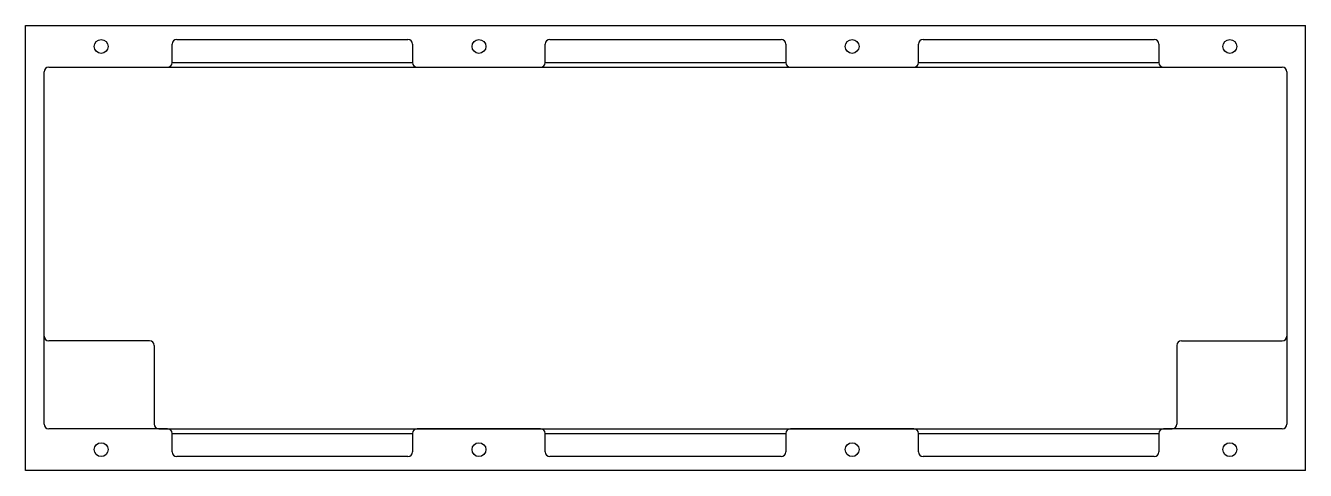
# Model space of a CAD drawing. Header units: millimetres. Extents: x 2 to 279, y 4 to 100.
import ezdxf

# ---------------------------------------------------------------- set-up
doc = ezdxf.new("R2010")
doc.units = ezdxf.units.MM

msp = doc.modelspace()

# ---------------------------------------------------------------- linework, layer by layer
for p, q in [((2.42, 3.77), (2.42, 99.97)), ((2.42, 99.97), (279.12, 99.97)), ((279.12, 3.77), (279.12, 99.97)), ((35.1, 96.97), (85.1, 96.97)), ((115.77, 96.97), (165.77, 96.97)), ((196.45, 96.97), (246.45, 96.97)), ((34.1, 91.97), (34.1, 95.97)), ((86.1, 95.97), (86.1, 91.97)), ((114.77, 91.97), (114.77, 95.97)), ((166.77, 95.97), (166.77, 91.97)), ((195.45, 91.97), (195.45, 95.97)), ((247.45, 95.97), (247.45, 91.97)), ((34.1, 91.97), (86.1, 91.97)), ((114.77, 91.97), (166.77, 91.97)), ((195.45, 91.97), (247.45, 91.97)), ((6.42, 13.77), (6.42, 89.97)), ((7.42, 90.97), (33.1, 90.97)), ((7.42, 90.97), (274.12, 90.97)), ((87.1, 90.97), (113.77, 90.97)), ((167.77, 90.97), (194.45, 90.97)), ((248.45, 90.97), (274.12, 90.97)), ((275.12, 89.97), (275.12, 13.77)), ((29.24, 31.82), (7.42, 31.82)), ((30.24, 30.82), (30.24, 13.77)), ((251.31, 30.82), (251.31, 13.77)), ((252.31, 31.82), (274.12, 31.82)), ((33.1, 12.77), (7.42, 12.77)), ((31.24, 12.77), (250.31, 12.77)), ((34.1, 7.77), (34.1, 11.77)), ((34.1, 11.77), (86.1, 11.77)), ((86.1, 11.77), (86.1, 7.77)), ((113.77, 12.77), (87.1, 12.77)), ((114.77, 7.77), (114.77, 11.77)), ((114.77, 11.77), (166.77, 11.77)), ((166.77, 11.77), (166.77, 7.77)), ((194.45, 12.77), (167.77, 12.77)), ((195.45, 7.77), (195.45, 11.77)), ((195.45, 11.77), (247.45, 11.77)), ((247.45, 11.77), (247.45, 7.77)), ((274.12, 12.77), (248.45, 12.77)), ((85.1, 6.77), (35.1, 6.77)), ((165.77, 6.77), (115.77, 6.77)), ((246.45, 6.77), (196.45, 6.77)), ((279.12, 3.77), (2.42, 3.77))]:
    msp.add_line(p, q)
for centre in [(18.76, 95.47), (100.44, 95.47), (181.11, 95.47), (262.79, 95.47), (18.76, 8.27), (100.44, 8.27), (181.11, 8.27), (262.79, 8.27)]:
    msp.add_circle(centre, 1.5)
for centre, start, end in [((35.1, 95.97), 90, 180), ((85.1, 95.97), 360, 90), ((115.77, 95.97), 90, 180), ((165.77, 95.97), 0, 90), ((196.45, 95.97), 90, 180), ((246.45, 95.97), 0, 90), ((33.1, 91.97), 270, 0), ((87.1, 91.97), 180, 270), ((113.77, 91.97), 270, 360), ((167.77, 91.97), 180, 270), ((194.45, 91.97), 270, 360), ((248.45, 91.97), 180, 270), ((7.42, 89.97), 90, 180), ((7.42, 89.97), 90, 180), ((274.12, 89.97), 0, 90), ((7.42, 32.82), 180, 270), ((29.24, 30.82), 0, 90), ((252.31, 30.82), 90, 180), ((274.12, 32.82), 270, 0), ((7.42, 13.77), 180, 270), ((31.24, 13.77), 180, 270), ((33.1, 11.77), 0, 90), ((87.1, 11.77), 90, 180), ((113.77, 11.77), 0, 90), ((167.77, 11.77), 90, 180), ((194.45, 11.77), 0, 90), ((248.45, 11.77), 90, 180), ((250.31, 13.77), 270, 0), ((274.12, 13.77), 270, 0), ((35.1, 7.77), 180, 270), ((85.1, 7.77), 270, 0), ((115.77, 7.77), 180, 270), ((165.77, 7.77), 270, 360), ((196.45, 7.77), 180, 270), ((246.45, 7.77), 270, 0)]:
    msp.add_arc(centre, 1, start, end)

doc.saveas('drawing.dxf')
